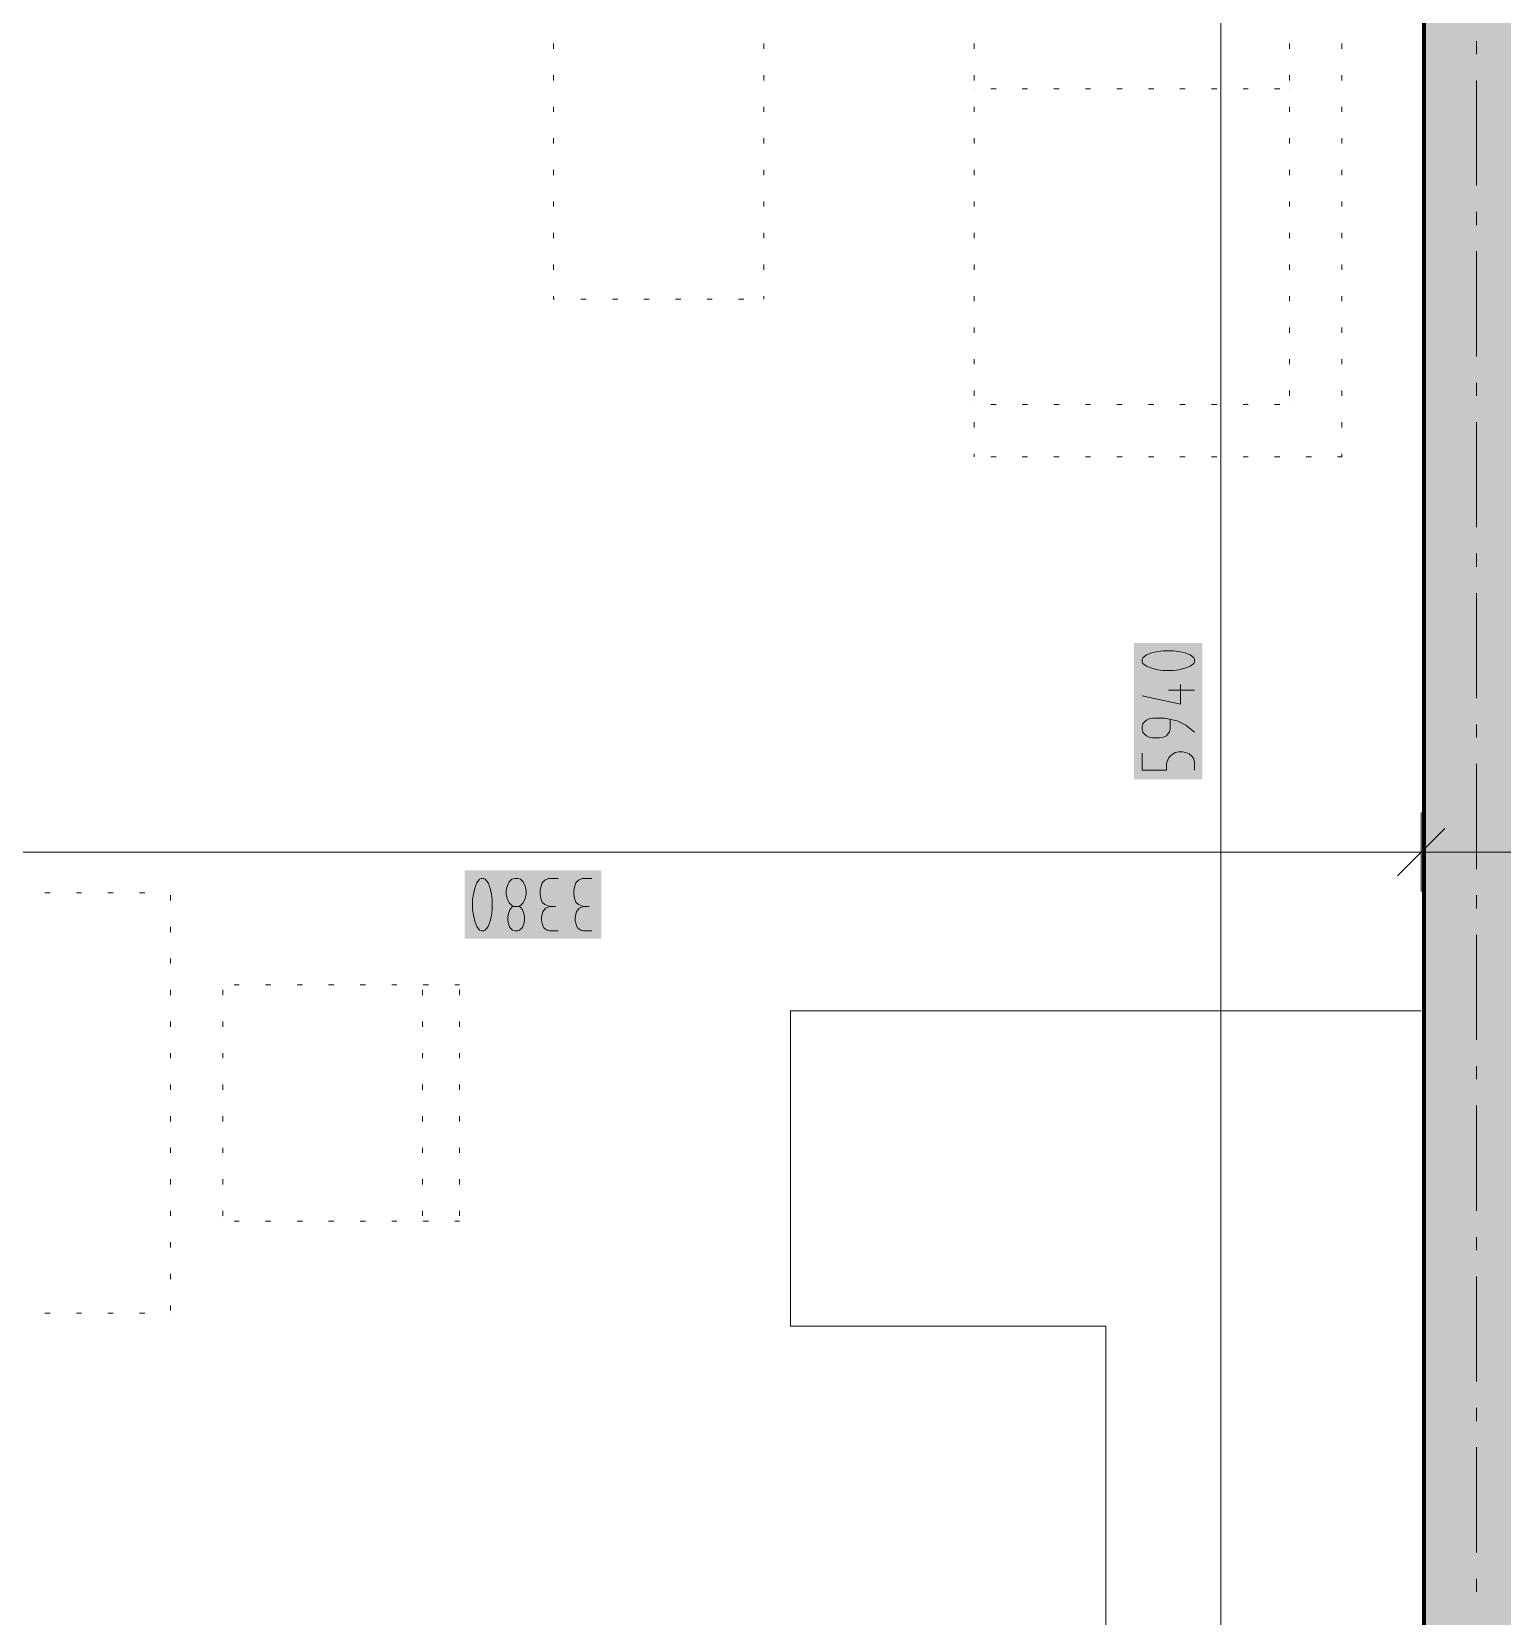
# Model space of a CAD drawing. Header units: millimetres. Extents: x 0 to 594, y 0 to 420.
# Drawn here: x 318.35 to 347.03, y 292.1 to 323 of the extents above; entities that cross this region are included whole.
import ezdxf

# ---------------------------------------------------------------- set-up
doc = ezdxf.new("R2010")
doc.units = ezdxf.units.MM
doc.header["$LTSCALE"] = 8
for name, color, linetype in [('PDF_Koty delkove', 7, 'Continuous'), ('PDF_Kuchyne', 7, 'Continuous'), ('PDF_Nabytek', 7, 'Continuous'), ('PDF_Osy hlavni', 7, 'Continuous'), ('PDF_Steny obvodove nosne', 7, 'Continuous')]:
    doc.layers.add(name, color=color, linetype=linetype)

msp = doc.modelspace()

# ---------------------------------------------------------------- linework, layer by layer
at = {"layer": 'PDF_Koty delkove', "lineweight": 18}
for points in [[(341.543, 253.839), (341.543, 254.168), (341.543, 256.453), (341.543, 264.96), (341.543, 266.549), (341.543, 276.286), (341.543, 277.824), (341.543, 279.31), (341.543, 340.194), (341.543, 344.089)], [(340.619, 310.93), (340.414, 310.93), (340.313, 310.916), (340.193, 310.889), (340.09, 310.848), (340.022, 310.793), (340.005, 310.765), (340.005, 310.711), (340.022, 310.683), (340.09, 310.629), (340.193, 310.588), (340.313, 310.56)], [(340.313, 310.56), (340.414, 310.546), (340.619, 310.546), (340.722, 310.56), (340.842, 310.588), (340.944, 310.629), (341.013, 310.683), (341.03, 310.711), (341.03, 310.765), (341.013, 310.793), (340.944, 310.848), (340.842, 310.889), (340.722, 310.916), (340.619, 310.93)], [(340.757, 310.273), (340.757, 309.889), (340.005, 310.054)], [(341.03, 310.163), (340.518, 310.163)], [(341.03, 309.342), (340.859, 309.479), (340.688, 309.561), (340.449, 309.616), (340.209, 309.616), (340.142, 309.602), (340.09, 309.575), (340.056, 309.547), (340.022, 309.506), (340.005, 309.451), (340.005, 309.397), (340.022, 309.342), (340.056, 309.301), (340.09, 309.274), (340.142, 309.246), (340.209, 309.232), (340.347, 309.232), (340.414, 309.246), (340.483, 309.274), (340.534, 309.342), (340.552, 309.397), (340.552, 309.589)], [(340.005, 308.931), (340.005, 308.603), (340.483, 308.603), (340.483, 308.74), (340.518, 308.835), (340.569, 308.89), (340.654, 308.945), (340.722, 308.959), (340.79, 308.959), (340.859, 308.945), (340.927, 308.918), (340.978, 308.876), (341.013, 308.822), (341.03, 308.74), (341.03, 308.603)], [(345.449, 307.774), (345.449, 307.005), (345.449, 306.236)], [(345.91, 307.466), (344.988, 306.544)], [(496.84, 307.005), (485.538, 307.005), (476.75, 307.005), (455.328, 307.005), (452.561, 307.005), (441.329, 307.005), (431.804, 307.005), (426.26, 307.005), (422.64, 307.005), (412.176, 307.005), (410.023, 307.005), (405.611, 307.005), (383.732, 307.005), (382.246, 307.005), (347.601, 307.005), (345.449, 307.005), (310.804, 307.005)], [(327.606, 306.253), (327.606, 306.184), (327.62, 306.099), (327.66, 306.014), (327.715, 305.963), (327.743, 305.945), (327.853, 305.945), (327.88, 305.963), (327.935, 306.014), (327.976, 306.099), (327.99, 306.184), (327.99, 306.253), (327.976, 306.338), (327.935, 306.424), (327.88, 306.475), (327.825, 306.492), (327.77, 306.492), (327.715, 306.475)], [(328.619, 306.492), (328.428, 306.492), (328.359, 306.458), (328.304, 306.406), (328.277, 306.321), (328.263, 306.253), (328.263, 306.184), (328.277, 306.099), (328.304, 306.031), (328.359, 305.98), (328.455, 305.945)], [(329.276, 306.492), (329.085, 306.492), (329.016, 306.458), (328.961, 306.406), (328.934, 306.321), (328.92, 306.253), (328.92, 306.184), (328.934, 306.099), (328.961, 306.031), (329.016, 305.98), (329.112, 305.945)], [(327.715, 306.475), (327.66, 306.424), (327.62, 306.338), (327.606, 306.253)], [(327.853, 305.945), (327.88, 305.928), (327.921, 305.876), (327.948, 305.809), (327.962, 305.74), (327.962, 305.671), (327.948, 305.604), (327.921, 305.535), (327.866, 305.484), (327.825, 305.468), (327.77, 305.468), (327.729, 305.484), (327.674, 305.535), (327.647, 305.604), (327.633, 305.671), (327.633, 305.74), (327.647, 305.809), (327.674, 305.876), (327.715, 305.928), (327.743, 305.945)], [(328.619, 305.468), (328.455, 305.468), (328.4, 305.484), (328.345, 305.519), (328.317, 305.57), (328.29, 305.671), (328.29, 305.74), (328.317, 305.843), (328.372, 305.911), (328.455, 305.945), (328.564, 305.945)], [(328.974, 305.843), (329.03, 305.911), (329.112, 305.945), (329.221, 305.945)], [(329.276, 305.468), (329.112, 305.468), (329.057, 305.484), (329.002, 305.519), (328.974, 305.57), (328.947, 305.671), (328.947, 305.74), (328.974, 305.843)]]:
    msp.add_lwpolyline(points, dxfattribs=at)
msp.add_lwpolyline([(326.949, 306.081), (326.949, 305.876), (326.963, 305.775), (326.99, 305.655), (327.031, 305.553), (327.085, 305.484), (327.113, 305.468), (327.168, 305.468), (327.196, 305.484), (327.25, 305.553), (327.291, 305.655), (327.319, 305.775), (327.333, 305.876), (327.333, 306.081), (327.319, 306.184), (327.291, 306.304), (327.25, 306.406), (327.196, 306.475), (327.168, 306.492), (327.113, 306.492), (327.085, 306.475), (327.031, 306.406), (326.99, 306.304), (326.963, 306.184)], close=True, dxfattribs=at)
at = {"layer": 'PDF_Koty delkove', "color": 7, "lineweight": 18, "true_color": 0xffffff, "transparency": 33554559}
for points in [[(341.184, 308.421), (341.184, 311.083), (339.851, 308.421), (339.851, 311.083)], [(329.458, 306.646), (326.796, 306.646), (329.458, 305.314), (326.796, 305.314)]]:
    msp.add_solid(points, dxfattribs=at)
at = {"layer": 'PDF_Kuchyne', "lineweight": 13}
msp.add_lwpolyline([(345.449, 303.91), (333.149, 303.91), (333.149, 297.76), (339.299, 297.76), (339.299, 285.46), (327.05, 285.46), (327.05, 279.31), (345.449, 279.31), (345.449, 285.46)], dxfattribs=at)
at = {"layer": 'PDF_Nabytek', "lineweight": 13}
for points in [[(328.528, 322.665), (328.528, 322.767)], [(332.628, 322.665), (332.628, 322.767)], [(336.728, 322.665), (336.728, 322.767)], [(342.878, 322.665), (342.878, 322.767)], [(343.903, 322.665), (343.903, 322.767)], [(328.528, 322.05), (328.528, 322.152)], [(332.628, 322.05), (332.628, 322.152)], [(336.728, 322.05), (336.728, 322.152)], [(342.878, 322.05), (342.878, 322.152)], [(343.903, 322.05), (343.903, 322.152)], [(336.728, 321.883), (336.728, 321.883)], [(337.157, 321.883), (337.055, 321.883)], [(337.772, 321.883), (337.67, 321.883)], [(338.387, 321.883), (338.285, 321.883)], [(339.002, 321.883), (338.9, 321.883)], [(339.617, 321.883), (339.515, 321.883)], [(340.232, 321.883), (340.13, 321.883)], [(340.847, 321.883), (340.745, 321.883)], [(341.462, 321.883), (341.36, 321.883)], [(342.077, 321.883), (341.975, 321.883)], [(342.692, 321.883), (342.59, 321.883)], [(342.878, 321.883), (342.878, 321.883)], [(328.528, 321.435), (328.528, 321.537)], [(332.628, 321.435), (332.628, 321.537)], [(336.728, 321.435), (336.728, 321.537)], [(342.878, 321.435), (342.878, 321.537)], [(343.903, 321.435), (343.903, 321.537)], [(328.528, 320.82), (328.528, 320.922)], [(332.628, 320.82), (332.628, 320.922)], [(336.728, 320.82), (336.728, 320.922)], [(342.878, 320.82), (342.878, 320.922)], [(343.903, 320.82), (343.903, 320.922)], [(328.528, 320.205), (328.528, 320.307)], [(332.628, 320.205), (332.628, 320.307)], [(336.728, 320.205), (336.728, 320.307)], [(342.878, 320.205), (342.878, 320.307)], [(343.903, 320.205), (343.903, 320.307)], [(328.528, 319.59), (328.528, 319.692)], [(332.628, 319.59), (332.628, 319.692)], [(336.728, 319.59), (336.728, 319.692)], [(342.878, 319.59), (342.878, 319.692)], [(343.903, 319.59), (343.903, 319.692)], [(328.528, 318.975), (328.528, 319.077)], [(332.628, 318.975), (332.628, 319.077)], [(336.728, 318.975), (336.728, 319.077)], [(342.878, 318.975), (342.878, 319.077)], [(343.903, 318.975), (343.903, 319.077)], [(328.528, 318.36), (328.528, 318.462)], [(332.628, 318.36), (332.628, 318.462)], [(336.728, 318.36), (336.728, 318.462)], [(342.878, 318.36), (342.878, 318.462)], [(343.903, 318.36), (343.903, 318.462)], [(328.548, 317.783), (328.528, 317.783), (328.528, 317.847)], [(328.528, 317.783), (328.528, 317.783)], [(329.163, 317.783), (329.06, 317.783)], [(329.778, 317.783), (329.675, 317.783)], [(330.393, 317.783), (330.29, 317.783)], [(331.008, 317.783), (330.905, 317.783)], [(331.623, 317.783), (331.52, 317.783)], [(332.238, 317.783), (332.135, 317.783)], [(332.628, 317.783), (332.628, 317.847)], [(332.628, 317.783), (332.628, 317.783)], [(332.628, 317.783), (332.628, 317.783)], [(336.728, 317.745), (336.728, 317.847)], [(342.878, 317.745), (342.878, 317.847)], [(343.903, 317.745), (343.903, 317.847)], [(336.728, 317.13), (336.728, 317.232)], [(342.878, 317.13), (342.878, 317.232)], [(343.903, 317.13), (343.903, 317.232)], [(336.728, 316.515), (336.728, 316.617)], [(342.878, 316.515), (342.878, 316.617)], [(343.903, 316.515), (343.903, 316.617)], [(336.728, 315.9), (336.728, 316.002)], [(342.878, 315.9), (342.878, 316.002)], [(343.903, 315.9), (343.903, 316.002)], [(336.728, 315.733), (336.728, 315.733)], [(337.157, 315.733), (337.055, 315.733)], [(337.772, 315.733), (337.67, 315.733)], [(338.387, 315.733), (338.285, 315.733)], [(339.002, 315.733), (338.9, 315.733)], [(339.617, 315.733), (339.515, 315.733)], [(340.232, 315.733), (340.13, 315.733)], [(340.847, 315.733), (340.745, 315.733)], [(341.462, 315.733), (341.36, 315.733)], [(342.077, 315.733), (341.975, 315.733)], [(342.692, 315.733), (342.59, 315.733)], [(342.878, 315.733), (342.878, 315.733)], [(342.878, 315.733), (342.878, 315.733)], [(336.728, 315.285), (336.728, 315.387)], [(343.903, 315.285), (343.903, 315.387)], [(336.728, 314.708), (336.728, 314.772)], [(336.728, 314.708), (336.728, 314.708)], [(336.728, 314.708), (336.728, 314.708)], [(337.157, 314.708), (337.055, 314.708)], [(337.772, 314.708), (337.67, 314.708)], [(338.387, 314.708), (338.285, 314.708)], [(339.002, 314.708), (338.9, 314.708)], [(339.617, 314.708), (339.515, 314.708)], [(340.232, 314.708), (340.13, 314.708)], [(340.847, 314.708), (340.745, 314.708)], [(341.462, 314.708), (341.36, 314.708)], [(342.077, 314.708), (341.975, 314.708)], [(342.692, 314.708), (342.59, 314.708)], [(343.307, 314.708), (343.205, 314.708)], [(343.82, 314.708), (343.903, 314.708), (343.903, 314.772)], [(343.903, 314.708), (343.903, 314.708)], [(343.903, 314.708), (343.903, 314.708)], [(318.708, 306.213), (318.605, 306.213)], [(319.323, 306.213), (319.22, 306.213)], [(319.938, 306.213), (319.835, 306.213)], [(320.553, 306.213), (320.45, 306.213)], [(321.054, 306.213), (321.054, 306.213)], [(321.054, 306.213), (321.054, 306.213)], [(321.054, 306.06), (321.054, 306.162)], [(321.054, 305.445), (321.054, 305.547)], [(321.054, 304.83), (321.054, 304.932)], [(322.079, 304.419), (322.079, 304.419)], [(322.079, 304.419), (322.079, 304.419)], [(322.398, 304.419), (322.295, 304.419)], [(323.013, 304.419), (322.91, 304.419)], [(323.628, 304.419), (323.525, 304.419)], [(324.243, 304.419), (324.14, 304.419)], [(324.858, 304.419), (324.755, 304.419)], [(325.473, 304.419), (325.37, 304.419)], [(325.974, 304.419), (325.974, 304.419)], [(326.088, 304.419), (325.985, 304.419)], [(326.692, 304.419), (326.6, 304.419)], [(326.692, 304.419), (326.692, 304.419)], [(326.692, 304.419), (326.692, 304.419)], [(321.054, 304.215), (321.054, 304.317)], [(322.079, 304.215), (322.079, 304.317)], [(325.974, 304.215), (325.974, 304.317)], [(326.692, 304.215), (326.692, 304.317)], [(321.054, 303.6), (321.054, 303.702)], [(322.079, 303.6), (322.079, 303.702)], [(325.974, 303.6), (325.974, 303.702)], [(326.692, 303.6), (326.692, 303.702)], [(321.054, 302.985), (321.054, 303.087)], [(322.079, 302.985), (322.079, 303.087)], [(325.974, 302.985), (325.974, 303.087)], [(326.692, 302.985), (326.692, 303.087)], [(321.054, 302.37), (321.054, 302.472)], [(322.079, 302.37), (322.079, 302.472)], [(325.974, 302.37), (325.974, 302.472)], [(326.692, 302.37), (326.692, 302.472)], [(321.054, 301.755), (321.054, 301.857)], [(322.079, 301.755), (322.079, 301.857)], [(325.974, 301.755), (325.974, 301.857)], [(326.692, 301.755), (326.692, 301.857)], [(321.054, 301.14), (321.054, 301.242)], [(322.079, 301.14), (322.079, 301.242)], [(325.974, 301.14), (325.974, 301.242)], [(326.692, 301.14), (326.692, 301.242)], [(321.054, 300.525), (321.054, 300.627)], [(322.079, 300.525), (322.079, 300.627)], [(325.974, 300.525), (325.974, 300.627)], [(326.692, 300.525), (326.692, 300.627)], [(321.054, 299.91), (321.054, 300.012)], [(322.079, 299.91), (322.079, 300.012)], [(325.974, 299.91), (325.974, 300.012)], [(326.692, 299.91), (326.692, 300.012)], [(322.079, 299.807), (322.079, 299.807)], [(322.079, 299.807), (322.079, 299.807)], [(322.398, 299.807), (322.295, 299.807)], [(323.013, 299.807), (322.91, 299.807)], [(323.628, 299.807), (323.525, 299.807)], [(324.243, 299.807), (324.14, 299.807)], [(324.858, 299.807), (324.755, 299.807)], [(325.473, 299.807), (325.37, 299.807)], [(325.974, 299.807), (325.974, 299.807)], [(326.088, 299.807), (325.985, 299.807)], [(326.692, 299.807), (326.6, 299.807)], [(326.692, 299.807), (326.692, 299.807)], [(326.692, 299.807), (326.692, 299.807)], [(321.054, 299.295), (321.054, 299.397)], [(321.054, 298.68), (321.054, 298.782)], [(321.054, 298.065), (321.054, 298.167)], [(318.708, 298.013), (318.605, 298.013)], [(319.323, 298.013), (319.22, 298.013)], [(319.938, 298.013), (319.835, 298.013)], [(320.553, 298.013), (320.45, 298.013)], [(321.054, 298.013), (321.054, 298.013)], [(321.054, 298.013), (321.054, 298.013)]]:
    msp.add_lwpolyline(points, dxfattribs=at)
at = {"layer": 'PDF_Osy hlavni', "lineweight": 18}
for points in [[(346.525, 322.562), (346.525, 322.818)], [(346.525, 320), (346.525, 322.05)], [(346.525, 319.231), (346.525, 319.487)], [(346.525, 316.669), (346.525, 318.719)], [(346.525, 315.9), (346.525, 316.156)], [(346.525, 313.337), (346.525, 315.387)], [(346.525, 312.569), (346.525, 312.825)], [(346.525, 310.006), (346.525, 312.056)], [(346.525, 309.237), (346.525, 309.494)], [(346.525, 306.675), (346.525, 308.725)], [(346.525, 305.906), (346.525, 306.162)], [(346.525, 303.344), (346.525, 305.394)], [(346.525, 302.575), (346.525, 302.831)], [(346.525, 300.012), (346.525, 302.062)], [(346.525, 299.244), (346.525, 299.5)], [(346.525, 296.681), (346.525, 298.731)], [(346.525, 295.912), (346.525, 296.169)], [(346.525, 293.35), (346.525, 295.4)], [(346.525, 292.581), (346.525, 292.837)]]:
    msp.add_lwpolyline(points, dxfattribs=at)
at = {"layer": 'PDF_Steny obvodove nosne', "lineweight": 70}
msp.add_lwpolyline([(345.5, 342.603), (345.5, 340.194), (345.5, 266.549), (345.5, 256.453), (345.5, 253.993), (347.55, 253.993), (347.55, 256.453), (347.55, 266.549), (347.55, 340.194), (347.55, 342.603)], close=True, dxfattribs=at)
at = {"layer": 'PDF_Steny obvodove nosne', "color": 9, "lineweight": 9, "true_color": 0xc0c0c0, "transparency": 33554559}
msp.add_solid([(345.5, 342.603), (345.5, 253.993), (347.55, 342.603), (347.55, 253.993)], dxfattribs=at)

doc.saveas('drawing.dxf')
